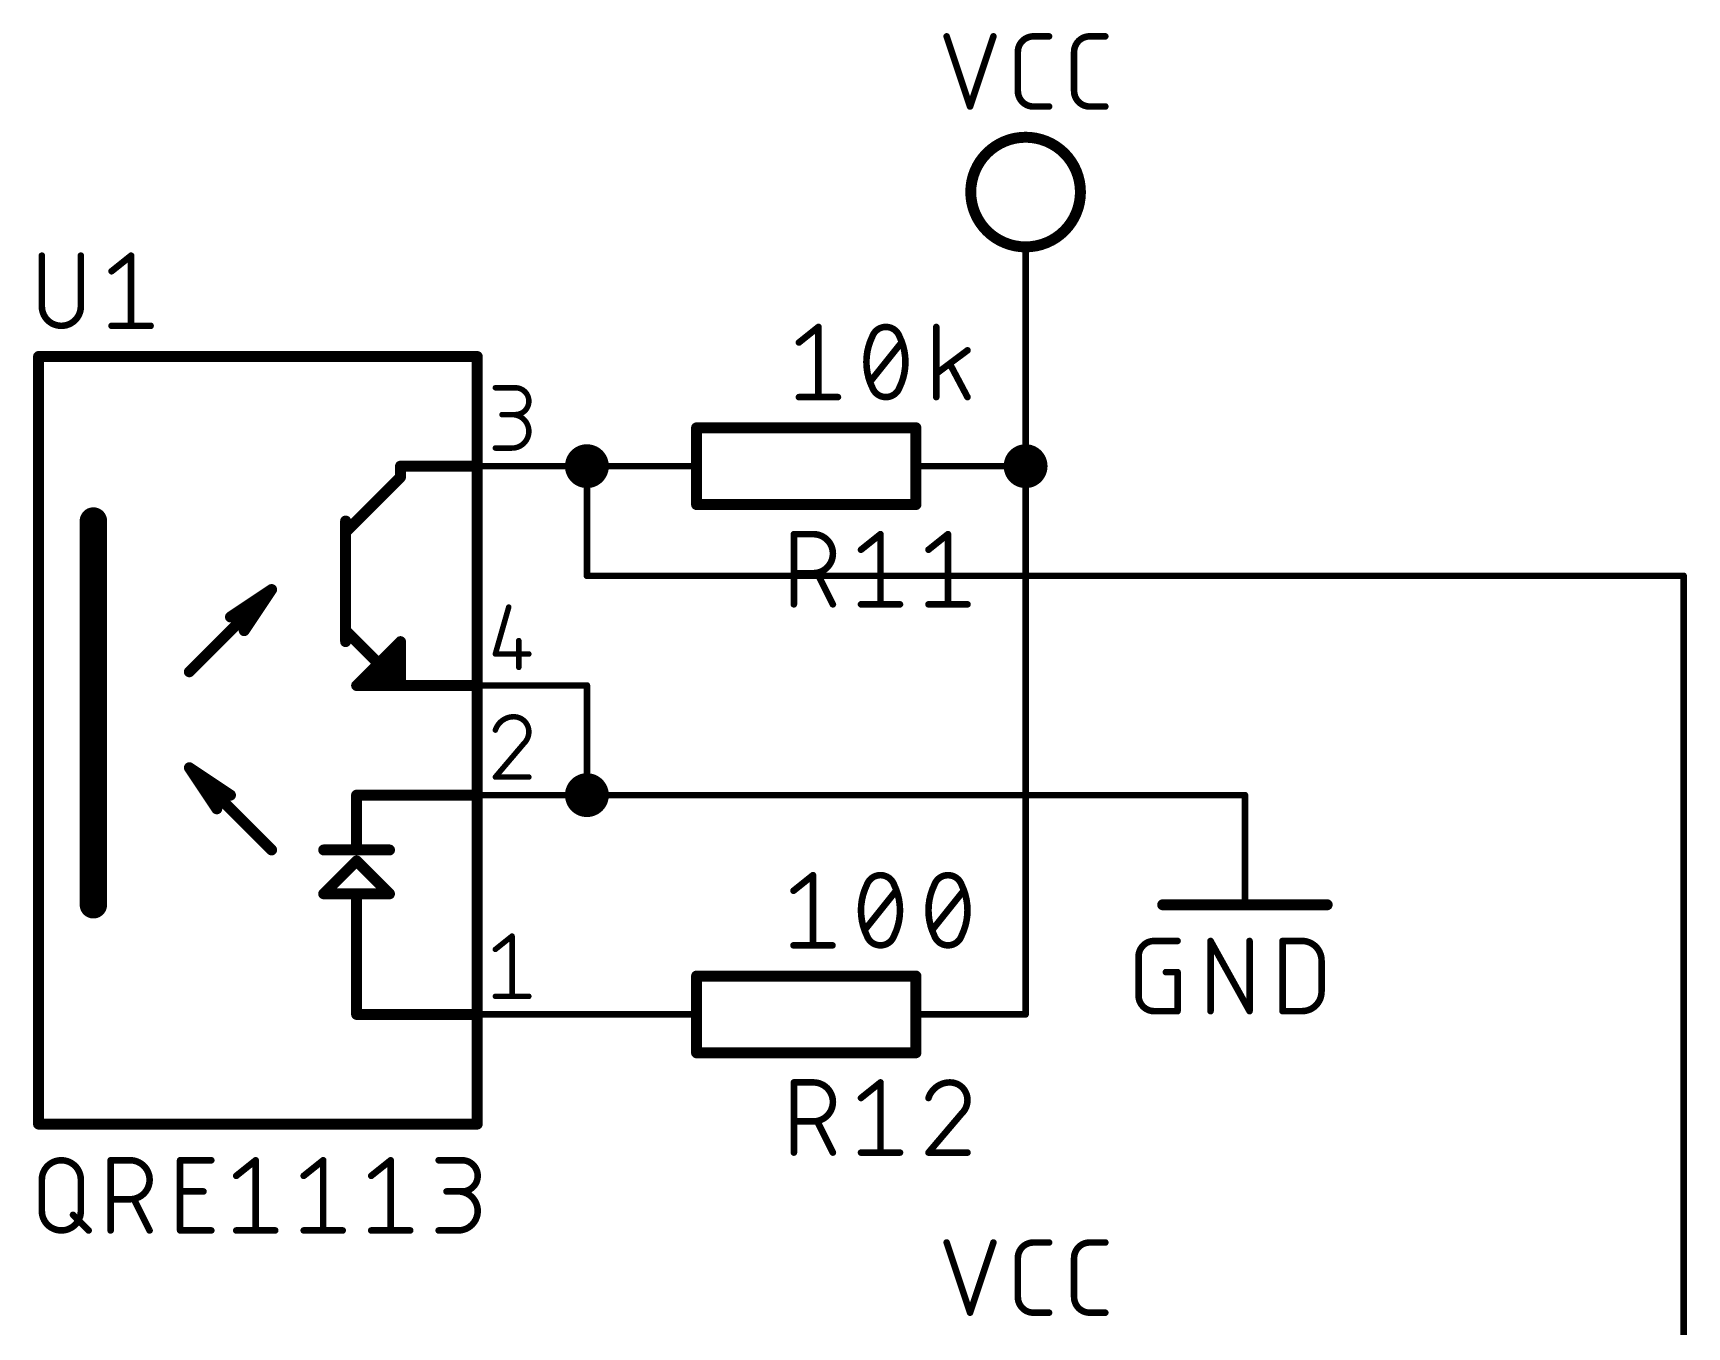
# Model space of a CAD drawing. Extents: x 2.4 to 52.3, y 10.2 to 96.4.
# Drawn here: x 2.41 to 40.72, y 66.42 to 96.39 of the extents above; entities that cross this region are included whole.
import ezdxf

# ---------------------------------------------------------------- set-up
doc = ezdxf.new("R2010")
doc.units = 0
for name, color, linetype in [('91', 122, 'CONTINUOUS'), ('94', 12, 'CONTINUOUS'), ('95', 251, 'CONTINUOUS'), ('96', 251, 'CONTINUOUS')]:
    doc.layers.add(name, color=color, linetype=linetype)

msp = doc.modelspace()

# ---------------------------------------------------------------- linework, layer by layer
at = {"layer": '91', "const_width": 0.1524}
for points in [[(25.4, 86.36), (25.4, 88.9)], [(15.24, 86.36), (15.24, 83.82)], [(25.4, 73.66), (25.4, 86.36)], [(15.24, 83.82), (40.64, 83.82)], [(40.64, 83.82), (40.64, 48.26)], [(15.24, 81.28), (15.24, 78.74)], [(15.24, 78.74), (30.48, 78.74)]]:
    msp.add_lwpolyline(points, dxfattribs=at)
at = {"layer": '91'}
for points, const_width in [([(25.4381, 88.9, 1), (25.3619, 88.9)], 0.0762), ([(15.24, 86.106, 1), (15.24, 86.614, 1), (15.24, 86.106)], 0.508), ([(25.4, 86.106, 1), (25.4, 86.614, 1), (25.4, 86.106)], 0.508), ([(15.2781, 86.36, 1), (15.2019, 86.36)], 0.0762), ([(25.4381, 86.36, 1), (25.3619, 86.36)], 0.0762), ([(25.3619, 86.36, 1), (25.4381, 86.36)], 0.0762), ([(15.24, 83.8581, 1), (15.24, 83.7819)], 0.0762), ([(40.6781, 83.82, 1), (40.6019, 83.82)], 0.0762), ([(40.64, 83.7819, 1), (40.64, 83.8581)], 0.0762), ([(15.2019, 83.82, 1), (15.2781, 83.82)], 0.0762), ([(15.2781, 81.28, 1), (15.2019, 81.28)], 0.0762), ([(15.24, 78.486, 1), (15.24, 78.994, 1), (15.24, 78.486)], 0.508), ([(15.24, 78.7781, 1), (15.24, 78.7019)], 0.0762), ([(15.2019, 78.74, 1), (15.2781, 78.74)], 0.0762), ([(30.48, 78.7019, 1), (30.48, 78.7781)], 0.0762), ([(25.3619, 73.66, 1), (25.4381, 73.66)], 0.0762)]:
    msp.add_lwpolyline(points, format="xyb", dxfattribs=dict(at, const_width=const_width))
at = {"layer": '94'}
for points, const_width in [([(25.4, 91.44, 1), (25.4, 93.98, 1), (25.4, 91.44)], 0.254), ([(25.4381, 91.44, 1), (25.3619, 91.44)], 0.0762), ([(2.54, 88.9635, 1), (2.54, 88.8365)], 0.127), ([(2.6035, 88.9, 1), (2.4765, 88.9)], 0.127), ([(12.7635, 88.9, 1), (12.6365, 88.9)], 0.127), ([(12.7, 88.8365, 1), (12.7, 88.9635)], 0.127), ([(25.3619, 88.9, 1), (25.4381, 88.9)], 0.0762), ([(17.78, 87.3125, 1), (17.78, 87.1855)], 0.127), ([(17.8435, 87.249, 1), (17.7165, 87.249)], 0.127), ([(22.9235, 87.249, 1), (22.7965, 87.249)], 0.127), ([(22.86, 87.1855, 1), (22.86, 87.3125)], 0.127), ([(10.922, 86.4235, 1), (10.922, 86.2965)], 0.127), ([(10.9855, 86.36, 1), (10.8585, 86.36)], 0.127), ([(10.9669, 86.0611, 1), (10.8771, 86.1509)], 0.127), ([(12.7, 86.3981, 1), (12.7, 86.3219)], 0.0762), ([(12.7, 86.2965, 1), (12.7, 86.4235)], 0.127), ([(15.24, 86.3981, 1), (15.24, 86.3219)], 0.0762), ([(15.24, 86.3219, 1), (15.24, 86.3981)], 0.0762), ([(17.78, 86.3219, 1), (17.78, 86.3981)], 0.0762), ([(22.86, 86.3981, 1), (22.86, 86.3219)], 0.0762), ([(25.4, 86.3219, 1), (25.4, 86.3981)], 0.0762), ([(10.8585, 86.106, 1), (10.9855, 86.106)], 0.127), ([(17.78, 85.5345, 1), (17.78, 85.4075)], 0.127), ([(17.7165, 85.471, 1), (17.8435, 85.471)], 0.127), ([(22.7965, 85.471, 1), (22.9235, 85.471)], 0.127), ([(22.86, 85.4075, 1), (22.86, 85.5345)], 0.127), ([(3.9688, 85.09, 1), (3.6513, 85.09)], 0.3175), ([(9.7155, 85.09, 1), (9.5885, 85.09)], 0.127), ([(9.7155, 84.836, 1), (9.5885, 84.836)], 0.127), ([(9.6071, 84.8809, 1), (9.6969, 84.7911)], 0.127), ([(9.5885, 84.836, 1), (9.7155, 84.836)], 0.127), ([(7.9903, 83.4673, 1), (7.8847, 83.5377)], 0.127), ([(7.9824, 83.4576, 1), (7.8926, 83.5474)], 0.127), ([(7.9727, 83.4497, 1), (7.9023, 83.5553)], 0.127), ([(6.9498, 82.9203, 1), (7.0202, 82.8147)], 0.127), ([(7.2497, 82.5852, 1), (7.3553, 82.5148)], 0.127), ([(9.6969, 82.5949, 1), (9.6071, 82.5051)], 0.127), ([(9.7155, 82.55, 1), (9.5885, 82.55)], 0.127), ([(9.5885, 82.55, 1), (9.7155, 82.55)], 0.127), ([(9.5885, 82.296, 1), (9.7155, 82.296)], 0.127), ([(10.9855, 82.296, 1), (10.8585, 82.296)], 0.127), ([(10.9669, 82.2511, 1), (10.8771, 82.3409)], 0.127), ([(10.9855, 82.042, 1), (10.8585, 82.042)], 0.127), ([(10.8585, 82.042, 1), (10.9855, 82.042)], 0.127), ([(10.9669, 81.9971, 1), (10.8771, 82.0869)], 0.127), ([(5.9876, 81.6424, 1), (6.0774, 81.5526)], 0.127), ([(10.16, 81.5975, 1), (10.16, 81.4705)], 0.127), ([(10.1151, 81.5789, 1), (10.2049, 81.4891)], 0.127), ([(10.2049, 81.4891, 1), (10.1151, 81.5789)], 0.127), ([(10.4589, 81.5789, 1), (10.3691, 81.4891)], 0.127), ([(10.3691, 81.5789, 1), (10.4589, 81.4891)], 0.127), ([(10.414, 81.4705, 1), (10.414, 81.5975)], 0.127), ([(10.7129, 81.8329, 1), (10.6231, 81.7431)], 0.127), ([(10.7315, 81.788, 1), (10.6045, 81.788)], 0.127), ([(10.6231, 81.8329, 1), (10.7129, 81.7431)], 0.127), ([(10.7129, 81.7431, 1), (10.6231, 81.8329)], 0.127), ([(10.9855, 81.534, 1), (10.8585, 81.534)], 0.127), ([(10.8585, 81.534, 1), (10.9855, 81.534)], 0.127), ([(10.8771, 81.4891, 1), (10.9669, 81.5789)], 0.127), ([(9.906, 81.3435, 1), (9.906, 81.2165)], 0.127), ([(9.8611, 81.3249, 1), (9.9509, 81.2351)], 0.127), ([(10.668, 81.3435, 1), (10.668, 81.2165)], 0.127), ([(10.6045, 81.28, 1), (10.7315, 81.28)], 0.127), ([(10.6231, 81.2351, 1), (10.7129, 81.3249)], 0.127), ([(10.668, 81.2165, 1), (10.668, 81.3435)], 0.127), ([(10.922, 81.3435, 1), (10.922, 81.2165)], 0.127), ([(10.8585, 81.28, 1), (10.9855, 81.28)], 0.127), ([(10.8771, 81.2351, 1), (10.9669, 81.3249)], 0.127), ([(10.922, 81.2165, 1), (10.922, 81.3435)], 0.127), ([(12.7, 81.3181, 1), (12.7, 81.2419)], 0.0762), ([(12.7, 81.2165, 1), (12.7, 81.3435)], 0.127), ([(15.24, 81.2419, 1), (15.24, 81.3181)], 0.0762), ([(6.0774, 79.4199, 1), (5.9876, 79.3301)], 0.127), ([(6.0853, 79.4102, 1), (5.9797, 79.3398)], 0.127), ([(6.0677, 79.4278, 1), (5.9973, 79.3222)], 0.127), ([(6.9498, 78.6872, 1), (7.0202, 78.7928)], 0.127), ([(9.9695, 78.74, 1), (9.8425, 78.74)], 0.127), ([(9.906, 78.8035, 1), (9.906, 78.6765)], 0.127), ([(12.7, 78.7781, 1), (12.7, 78.7019)], 0.0762), ([(12.7, 78.6765, 1), (12.7, 78.8035)], 0.127), ([(15.24, 78.7019, 1), (15.24, 78.7781)], 0.0762), ([(30.5181, 78.74, 1), (30.4419, 78.74)], 0.0762), ([(6.6147, 78.3873, 1), (6.7203, 78.4577)], 0.127), ([(7.8926, 77.4251, 1), (7.9824, 77.5149)], 0.127), ([(9.144, 77.5335, 1), (9.144, 77.4065)], 0.127), ([(9.8425, 77.47, 1), (9.9695, 77.47)], 0.127), ([(10.668, 77.4065, 1), (10.668, 77.5335)], 0.127), ([(9.9509, 77.2609, 1), (9.8611, 77.1711)], 0.127), ([(9.9509, 77.1711, 1), (9.8611, 77.2609)], 0.127), ([(3.6513, 76.2, 1), (3.9688, 76.2)], 0.3175), ([(9.144, 76.5175, 1), (9.144, 76.3905)], 0.127), ([(9.0991, 76.4989, 1), (9.1889, 76.4091)], 0.127), ([(9.9695, 76.454, 1), (9.8425, 76.454)], 0.127), ([(9.906, 76.5175, 1), (9.906, 76.3905)], 0.127), ([(9.906, 76.3905, 1), (9.906, 76.5175)], 0.127), ([(10.6231, 76.4091, 1), (10.7129, 76.4989)], 0.127), ([(10.668, 76.3905, 1), (10.668, 76.5175)], 0.127), ([(28.575, 76.2635, 1), (28.575, 76.1365)], 0.127), ([(30.4419, 76.2, 1), (30.5181, 76.2)], 0.0762), ([(32.385, 76.1365, 1), (32.385, 76.2635)], 0.127), ([(17.78, 74.6125, 1), (17.78, 74.4855)], 0.127), ([(17.8435, 74.549, 1), (17.7165, 74.549)], 0.127), ([(22.9235, 74.549, 1), (22.7965, 74.549)], 0.127), ([(22.86, 74.4855, 1), (22.86, 74.6125)], 0.127), ([(9.906, 73.7235, 1), (9.906, 73.5965)], 0.127), ([(9.8425, 73.66, 1), (9.9695, 73.66)], 0.127), ([(12.7, 73.6981, 1), (12.7, 73.6219)], 0.0762), ([(12.7, 73.5965, 1), (12.7, 73.7235)], 0.127), ([(15.24, 73.6981, 1), (15.24, 73.6219)], 0.0762), ([(15.24, 73.6219, 1), (15.24, 73.6981)], 0.0762), ([(17.78, 73.6219, 1), (17.78, 73.6981)], 0.0762), ([(22.86, 73.6981, 1), (22.86, 73.6219)], 0.0762), ([(25.4, 73.6219, 1), (25.4, 73.6981)], 0.0762), ([(17.78, 72.8345, 1), (17.78, 72.7075)], 0.127), ([(17.7165, 72.771, 1), (17.8435, 72.771)], 0.127), ([(22.7965, 72.771, 1), (22.9235, 72.771)], 0.127), ([(22.86, 72.7075, 1), (22.86, 72.8345)], 0.127), ([(2.54, 71.1835, 1), (2.54, 71.0565)], 0.127), ([(12.7, 71.0565, 1), (12.7, 71.1835)], 0.127), ([(2.4765, 71.12, 1), (2.6035, 71.12)], 0.127), ([(12.6365, 71.12, 1), (12.7635, 71.12)], 0.127)]:
    msp.add_lwpolyline(points, format="xyb", dxfattribs=dict(at, const_width=const_width))
for points, const_width in [([(25.4, 88.9), (25.4, 91.44)], 0.1524), ([(2.54, 88.9), (12.7, 88.9)], 0.254), ([(2.54, 71.12), (2.54, 88.9)], 0.254), ([(12.7, 88.9), (12.7, 71.12)], 0.254), ([(22.86, 87.249), (17.78, 87.249)], 0.254), ([(17.78, 87.249), (17.78, 85.471)], 0.254), ([(22.86, 87.249), (22.86, 85.471)], 0.254), ([(10.922, 86.106), (9.652, 84.836)], 0.254), ([(12.7, 86.36), (10.922, 86.36)], 0.254), ([(10.922, 86.36), (10.922, 86.106)], 0.254), ([(15.24, 86.36), (12.7, 86.36)], 0.1524), ([(15.24, 86.36), (17.78, 86.36)], 0.1524), ([(25.4, 86.36), (22.86, 86.36)], 0.1524), ([(17.78, 85.471), (22.86, 85.471)], 0.254), ([(3.81, 85.09), (3.81, 76.2)], 0.635), ([(9.652, 84.836), (9.652, 85.09)], 0.254), ([(9.652, 84.836), (9.652, 82.55)], 0.254), ([(6.0325, 81.5975), (7.9375, 83.5025)], 0.254), ([(7.9375, 83.5025), (6.985, 82.8675)], 0.254), ([(7.9375, 83.5025), (7.3025, 82.55)], 0.254), ([(9.652, 82.55), (10.922, 81.28)], 0.254), ([(9.652, 82.55), (9.652, 82.296)], 0.254), ([(10.922, 82.296), (10.16, 81.534)], 0.254), ([(10.922, 82.042), (10.922, 82.296)], 0.254), ([(10.668, 81.788), (10.922, 82.042)], 0.254), ([(10.922, 81.534), (10.922, 82.042)], 0.254), ([(10.16, 81.534), (9.906, 81.28)], 0.254), ([(10.16, 81.534), (10.414, 81.534)], 0.254), ([(10.668, 81.788), (10.414, 81.534)], 0.254), ([(10.414, 81.534), (10.668, 81.28)], 0.254), ([(10.922, 81.534), (10.668, 81.788)], 0.254), ([(10.668, 81.28), (10.668, 81.788)], 0.254), ([(10.922, 81.28), (10.922, 81.534)], 0.254), ([(9.906, 81.28), (10.668, 81.28)], 0.254), ([(10.668, 81.28), (10.922, 81.28)], 0.254), ([(10.922, 81.28), (12.7, 81.28)], 0.254), ([(15.24, 81.28), (12.7, 81.28)], 0.1524), ([(7.9375, 77.47), (6.0325, 79.375)], 0.254), ([(6.0325, 79.375), (6.6675, 78.4225)], 0.254), ([(6.0325, 79.375), (6.985, 78.74)], 0.254), ([(9.906, 77.47), (9.906, 78.74)], 0.254), ([(9.906, 78.74), (12.7, 78.74)], 0.254), ([(15.24, 78.74), (12.7, 78.74)], 0.1524), ([(30.48, 78.74), (30.48, 76.2)], 0.1524), ([(10.668, 77.47), (9.144, 77.47)], 0.254), ([(9.906, 77.216), (9.144, 76.454)], 0.254), ([(10.668, 76.454), (9.906, 77.216)], 0.254), ([(9.906, 76.454), (9.144, 76.454)], 0.254), ([(9.906, 73.66), (9.906, 76.454)], 0.254), ([(9.906, 76.454), (10.668, 76.454)], 0.254), ([(28.575, 76.2), (32.385, 76.2)], 0.254), ([(22.86, 74.549), (17.78, 74.549)], 0.254), ([(17.78, 74.549), (17.78, 72.771)], 0.254), ([(22.86, 74.549), (22.86, 72.771)], 0.254), ([(12.7, 73.66), (9.906, 73.66)], 0.254), ([(15.24, 73.66), (12.7, 73.66)], 0.1524), ([(15.24, 73.66), (17.78, 73.66)], 0.1524), ([(25.4, 73.66), (22.86, 73.66)], 0.1524), ([(17.78, 72.771), (22.86, 72.771)], 0.254), ([(12.7, 71.12), (2.54, 71.12)], 0.254)]:
    msp.add_lwpolyline(points, dxfattribs=dict(at, const_width=const_width))
at = {"layer": '95'}
for points, const_width in [([(2.6162, 91.2368), (2.6162, 90.0628)], 0.1524), ([(3.5193, 90.0628), (3.5193, 91.2368)], 0.1524), ([(4.2314, 90.8756), (4.683, 91.2368)], 0.1524), ([(4.683, 91.2368), (4.683, 89.6112)], 0.1524), ([(4.2314, 89.6112), (5.1345, 89.6112)], 0.1524), ([(13.1191, 88.1761), (13.5848, 88.1761)], 0.127), ([(13.5848, 87.5552), (13.2743, 87.5552)], 0.127), ([(13.1191, 86.7791), (13.5072, 86.7791)], 0.127), ([(20.0336, 83.1596), (20.0336, 84.7852)], 0.1524), ([(20.0336, 84.7852), (20.4852, 84.7852)], 0.1524), ([(21.5876, 84.424), (22.0391, 84.7852)], 0.1524), ([(22.0391, 84.7852), (22.0391, 83.1596)], 0.1524), ([(23.1507, 84.424), (23.6022, 84.7852)], 0.1524), ([(23.6022, 84.7852), (23.6022, 83.1596)], 0.1524), ([(20.4852, 83.8821), (20.0336, 83.8821)], 0.1524), ([(20.9367, 83.1596), (20.5755, 83.8821)], 0.1524), ([(13.4295, 83.0961), (13.1191, 82.0095)], 0.127), ([(21.5876, 83.1596), (22.4907, 83.1596)], 0.1524), ([(23.1507, 83.1596), (24.0538, 83.1596)], 0.1524), ([(13.6624, 82.32), (13.6624, 81.6991)], 0.127), ([(13.1191, 82.0095), (13.8952, 82.0095)], 0.127), ([(13.7788, 79.9352), (13.1191, 79.1591)], 0.127), ([(13.1191, 79.1591), (13.8952, 79.1591)], 0.127), ([(13.1191, 75.1657), (13.5072, 75.4761)], 0.127), ([(13.5072, 75.4761), (13.5072, 74.0791)], 0.127), ([(13.1191, 74.0791), (13.8952, 74.0791)], 0.127), ([(20.0336, 70.4596), (20.0336, 72.0852)], 0.1524), ([(20.0336, 72.0852), (20.4852, 72.0852)], 0.1524), ([(21.5876, 71.724), (22.0391, 72.0852)], 0.1524), ([(22.0391, 72.0852), (22.0391, 70.4596)], 0.1524), ([(20.4852, 71.1821), (20.0336, 71.1821)], 0.1524), ([(20.9367, 70.4596), (20.5755, 71.1821)], 0.1524), ([(23.9183, 71.3627), (23.1507, 70.4596)], 0.1524), ([(21.5876, 70.4596), (22.4907, 70.4596)], 0.1524), ([(23.1507, 70.4596), (24.0538, 70.4596)], 0.1524)]:
    msp.add_lwpolyline(points, dxfattribs=dict(at, const_width=const_width))
for points, const_width in [([(2.6543, 91.2368, 1), (2.5781, 91.2368)], 0.0762), ([(3.5574, 91.2368, 1), (3.4812, 91.2368)], 0.0762), ([(4.7211, 91.2368, 1), (4.6449, 91.2368)], 0.0762), ([(4.7068, 91.207, 1), (4.6592, 91.2666)], 0.0762), ([(4.2076, 90.9053, 1), (4.2552, 90.8458)], 0.0762), ([(2.6162, 90.0628, 1), (3.5193, 90.0628)], 0.1524), ([(2.6543, 90.0628, 1), (2.5781, 90.0628)], 0.0762), ([(2.5781, 90.0628, 1), (2.6543, 90.0628)], 0.0762), ([(3.5574, 90.0628, 1), (3.4812, 90.0628)], 0.0762), ([(3.4812, 90.0628, 1), (3.5574, 90.0628)], 0.0762), ([(4.2314, 89.6493, 1), (4.2314, 89.5731)], 0.0762), ([(4.6449, 89.6112, 1), (4.7211, 89.6112)], 0.0762), ([(5.1345, 89.5731, 1), (5.1345, 89.6493)], 0.0762), ([(13.1191, 88.2079, 1), (13.1191, 88.1444)], 0.0635), ([(13.5848, 87.5552, 1), (13.5848, 88.1761)], 0.127), ([(13.5848, 88.2079, 1), (13.5848, 88.1444)], 0.0635), ([(13.5848, 88.1444, 1), (13.5848, 88.2079)], 0.0635), ([(13.2743, 87.587, 1), (13.2743, 87.5235)], 0.0635), ([(13.5072, 87.587, 1), (13.5072, 87.5235)], 0.0635), ([(13.5072, 86.7791, 1), (13.5072, 87.5552)], 0.127), ([(13.5848, 87.587, 1), (13.5848, 87.5235)], 0.0635), ([(13.5848, 87.5235, 1), (13.5848, 87.587)], 0.0635), ([(13.1191, 86.8109, 1), (13.1191, 86.7473)], 0.0635), ([(13.5072, 86.8109, 1), (13.5072, 86.7473)], 0.0635), ([(13.5072, 86.7473, 1), (13.5072, 86.8109)], 0.0635), ([(20.0717, 84.7852, 1), (19.9955, 84.7852)], 0.0762), ([(20.0336, 84.8233, 1), (20.0336, 84.7471)], 0.0762), ([(20.4852, 83.8821, 1), (20.4852, 84.7852)], 0.1524), ([(20.4852, 84.8233, 1), (20.4852, 84.7471)], 0.0762), ([(20.4852, 84.7471, 1), (20.4852, 84.8233)], 0.0762), ([(22.0772, 84.7852, 1), (22.001, 84.7852)], 0.0762), ([(22.0629, 84.7554, 1), (22.0153, 84.815)], 0.0762), ([(23.6403, 84.7852, 1), (23.5641, 84.7852)], 0.0762), ([(23.626, 84.7554, 1), (23.5784, 84.815)], 0.0762), ([(21.5638, 84.4537, 1), (21.6114, 84.3942)], 0.0762), ([(23.1269, 84.4537, 1), (23.1745, 84.3942)], 0.0762), ([(20.0336, 83.9202, 1), (20.0336, 83.844)], 0.0762), ([(20.4852, 83.9202, 1), (20.4852, 83.844)], 0.0762), ([(20.4852, 83.844, 1), (20.4852, 83.9202)], 0.0762), ([(20.6095, 83.8991, 1), (20.5414, 83.865)], 0.0762), ([(13.4601, 83.0874, 1), (13.399, 83.1048)], 0.0635), ([(19.9955, 83.1596, 1), (20.0717, 83.1596)], 0.0762), ([(20.9026, 83.1426, 1), (20.9708, 83.1766)], 0.0762), ([(21.5876, 83.1977, 1), (21.5876, 83.1215)], 0.0762), ([(22.001, 83.1596, 1), (22.0772, 83.1596)], 0.0762), ([(22.4907, 83.1215, 1), (22.4907, 83.1977)], 0.0762), ([(23.1507, 83.1977, 1), (23.1507, 83.1215)], 0.0762), ([(23.5641, 83.1596, 1), (23.6403, 83.1596)], 0.0762), ([(24.0538, 83.1215, 1), (24.0538, 83.1977)], 0.0762), ([(13.6941, 82.32, 1), (13.6306, 82.32)], 0.0635), ([(13.1191, 82.0413, 1), (13.1191, 81.9778)], 0.0635), ([(13.0886, 82.0183, 1), (13.1496, 82.0008)], 0.0635), ([(13.8952, 81.9778, 1), (13.8952, 82.0413)], 0.0635), ([(13.6306, 81.6991, 1), (13.6941, 81.6991)], 0.0635), ([(13.546, 80.5561, 0.3252), (13.1191, 80.2457)], 0.127), ([(13.546, 80.5879, 1), (13.546, 80.5243)], 0.0635), ([(13.8952, 80.2069, 0.4142), (13.546, 80.5561)], 0.127), ([(13.546, 80.5244, 1), (13.546, 80.5878)], 0.0635), ([(13.0889, 80.2554, 1), (13.1493, 80.2359)], 0.0635), ([(13.7788, 79.9352, 0.2053), (13.8952, 80.2069)], 0.127), ([(13.927, 80.2068, 1), (13.8635, 80.2069)], 0.0635), ([(13.8635, 80.2069, 1), (13.927, 80.2069)], 0.0635), ([(13.7569, 79.9582, 1), (13.8007, 79.9122)], 0.0635), ([(13.803, 79.9146, 1), (13.7546, 79.9558)], 0.0635), ([(13.1191, 79.1909, 1), (13.1191, 79.1274)], 0.0635), ([(13.0949, 79.1797, 1), (13.1433, 79.1385)], 0.0635), ([(13.8952, 79.1274, 1), (13.8952, 79.1909)], 0.0635), ([(13.5389, 75.4761, 1), (13.4754, 75.4761)], 0.0635), ([(13.527, 75.4513, 1), (13.4873, 75.5009)], 0.0635), ([(13.0993, 75.1904, 1), (13.1389, 75.1409)], 0.0635), ([(13.1191, 74.1108, 1), (13.1191, 74.0473)], 0.0635), ([(13.4754, 74.0791, 1), (13.5389, 74.0791)], 0.0635), ([(13.8952, 74.0473, 1), (13.8952, 74.1108)], 0.0635), ([(20.0717, 72.0852, 1), (19.9955, 72.0852)], 0.0762), ([(20.0336, 72.1233, 1), (20.0336, 72.0471)], 0.0762), ([(20.4852, 71.1821, 1), (20.4852, 72.0852)], 0.1524), ([(20.4852, 72.1233, 1), (20.4852, 72.0471)], 0.0762), ([(20.4852, 72.0471, 1), (20.4852, 72.1233)], 0.0762), ([(22.0772, 72.0852, 1), (22.001, 72.0852)], 0.0762), ([(22.0629, 72.0554, 1), (22.0153, 72.115)], 0.0762), ([(23.6474, 72.0852, 0.3252), (23.1507, 71.724)], 0.1524), ([(24.0538, 71.6788, 0.4142), (23.6474, 72.0852)], 0.1524), ([(23.6474, 72.1233, 1), (23.6474, 72.0471)], 0.0762), ([(23.6474, 72.0471, 1), (23.6474, 72.1233)], 0.0762), ([(21.5638, 71.7537, 1), (21.6114, 71.6942)], 0.0762), ([(23.1144, 71.7357, 1), (23.1869, 71.7122)], 0.0762), ([(23.9183, 71.3627, 0.2053), (24.0538, 71.6788)], 0.1524), ([(24.0919, 71.6788, 1), (24.0157, 71.6788)], 0.0762), ([(24.0157, 71.6788, 1), (24.0919, 71.6788)], 0.0762), ([(20.0336, 71.2202, 1), (20.0336, 71.144)], 0.0762), ([(20.4852, 71.2202, 1), (20.4852, 71.144)], 0.0762), ([(20.4852, 71.144, 1), (20.4852, 71.2202)], 0.0762), ([(20.6095, 71.1991, 1), (20.5414, 71.165)], 0.0762), ([(23.8921, 71.3903, 1), (23.9446, 71.3351)], 0.0762), ([(23.9474, 71.338, 1), (23.8893, 71.3874)], 0.0762), ([(19.9955, 70.4596, 1), (20.0717, 70.4596)], 0.0762), ([(20.9026, 70.4426, 1), (20.9708, 70.4766)], 0.0762), ([(21.5876, 70.4977, 1), (21.5876, 70.4215)], 0.0762), ([(22.001, 70.4596, 1), (22.0772, 70.4596)], 0.0762), ([(22.4907, 70.4215, 1), (22.4907, 70.4977)], 0.0762), ([(23.1507, 70.4977, 1), (23.1507, 70.4215)], 0.0762), ([(23.1217, 70.4843, 1), (23.1797, 70.4349)], 0.0762), ([(24.0538, 70.4215, 1), (24.0538, 70.4977)], 0.0762)]:
    msp.add_lwpolyline(points, format="xyb", dxfattribs=dict(at, const_width=const_width))
at = {"layer": '96', "const_width": 0.1524}
for points in [[(23.5712, 96.3168), (24.1131, 94.6912)], [(24.1131, 94.6912), (24.6549, 96.3168)], [(25.5819, 96.3168), (25.9432, 96.3168)], [(26.8845, 96.3168), (27.2458, 96.3168)], [(25.2207, 95.0524), (25.2207, 95.9556)], [(26.5233, 95.0524), (26.5233, 95.9556)], [(25.9432, 94.6912), (25.5819, 94.6912)], [(27.2458, 94.6912), (26.8845, 94.6912)], [(20.15, 89.2246), (20.6015, 89.5858)], [(20.6015, 89.5858), (20.6015, 87.9602)], [(23.3313, 87.9602), (23.3313, 89.5858)], [(21.8034, 88.3214), (22.5259, 89.2246)], [(24.0538, 89.0439), (23.3313, 88.5021)], [(24.0538, 87.9602), (23.6474, 88.7278)], [(20.15, 87.9602), (21.0531, 87.9602)], [(20.0244, 76.5246), (20.476, 76.8858)], [(20.476, 76.8858), (20.476, 75.2602)], [(21.6779, 75.6214), (22.4004, 76.5246)], [(23.241, 75.6214), (23.9635, 76.5246)], [(20.0244, 75.2602), (20.9276, 75.2602)], [(28.0162, 74.0974), (28.0162, 75.0006)], [(28.3774, 75.3618), (28.9193, 75.3618)], [(29.6835, 73.7362), (29.6835, 75.3618)], [(29.6835, 75.3618), (30.5866, 73.7362)], [(30.5866, 73.7362), (30.5866, 75.3618)], [(31.3509, 73.7362), (31.3509, 75.3618)], [(31.3509, 75.3618), (31.8024, 75.3618)], [(28.6484, 74.6393), (28.9193, 74.6393)], [(28.9193, 74.6393), (28.9193, 73.7362)], [(32.254, 74.9102), (32.254, 74.1878)], [(28.9193, 73.7362), (28.3774, 73.7362)], [(31.8024, 73.7362), (31.3509, 73.7362)], [(4.2091, 68.6562), (4.2091, 70.2818)], [(4.2091, 70.2818), (4.6606, 70.2818)], [(5.8181, 68.6562), (5.8181, 70.2818)], [(5.8181, 70.2818), (6.5406, 70.2818)], [(7.1177, 69.9206), (7.5693, 70.2818)], [(7.5693, 70.2818), (7.5693, 68.6562)], [(8.6809, 69.9206), (9.1324, 70.2818)], [(9.1324, 70.2818), (9.1324, 68.6562)], [(10.244, 69.9206), (10.6955, 70.2818)], [(10.6955, 70.2818), (10.6955, 68.6562)], [(11.8071, 70.2818), (12.349, 70.2818)], [(2.6162, 69.1078), (2.6162, 69.8302)], [(3.5193, 69.8302), (3.5193, 69.1078)], [(4.6606, 69.3787), (4.2091, 69.3787)], [(5.1122, 68.6562), (4.7509, 69.3787)], [(5.8181, 69.5593), (6.36, 69.5593)], [(12.349, 69.5593), (11.9877, 69.5593)], [(3.3387, 69.0174), (3.6999, 68.6562)], [(6.5406, 68.6562), (5.8181, 68.6562)], [(7.1177, 68.6562), (8.0208, 68.6562)], [(8.6809, 68.6562), (9.584, 68.6562)], [(10.244, 68.6562), (11.1471, 68.6562)], [(11.8071, 68.6562), (12.2587, 68.6562)], [(23.5712, 68.3768), (24.1131, 66.7512)], [(24.1131, 66.7512), (24.6549, 68.3768)], [(25.5819, 68.3768), (25.9432, 68.3768)], [(26.8845, 68.3768), (27.2458, 68.3768)], [(25.2207, 67.1124), (25.2207, 68.0156)], [(26.5233, 67.1124), (26.5233, 68.0156)], [(25.9432, 66.7512), (25.5819, 66.7512)], [(27.2458, 66.7512), (26.8845, 66.7512)]]:
    msp.add_lwpolyline(points, dxfattribs=at)
at = {"layer": '96'}
for points, const_width in [([(23.6073, 96.3288, 1), (23.5351, 96.3048)], 0.0762), ([(24.6911, 96.3048, 1), (24.6188, 96.3288)], 0.0762), ([(25.5819, 96.3168, 0.4142), (25.2207, 95.9556)], 0.1524), ([(25.5819, 96.3549, 1), (25.5819, 96.2787)], 0.0762), ([(25.5819, 96.2787, 1), (25.5819, 96.3549)], 0.0762), ([(25.9432, 96.2787, 1), (25.9432, 96.3549)], 0.0762), ([(26.8845, 96.3168, 0.4142), (26.5233, 95.9556)], 0.1524), ([(26.8845, 96.3549, 1), (26.8845, 96.2787)], 0.0762), ([(26.8845, 96.2787, 1), (26.8845, 96.3549)], 0.0762), ([(27.2458, 96.2787, 1), (27.2458, 96.3549)], 0.0762), ([(25.2588, 95.9556, 1), (25.1826, 95.9556)], 0.0762), ([(25.1826, 95.9556, 1), (25.2588, 95.9556)], 0.0762), ([(26.5614, 95.9556, 1), (26.4852, 95.9556)], 0.0762), ([(26.4852, 95.9556, 1), (26.5614, 95.9556)], 0.0762), ([(25.2207, 95.0524, 0.4142), (25.5819, 94.6912)], 0.1524), ([(25.2588, 95.0524, 1), (25.1826, 95.0524)], 0.0762), ([(25.1826, 95.0524, 1), (25.2588, 95.0524)], 0.0762), ([(26.5233, 95.0524, 0.4142), (26.8845, 94.6912)], 0.1524), ([(26.5614, 95.0524, 1), (26.4852, 95.0524)], 0.0762), ([(26.4852, 95.0524, 1), (26.5614, 95.0524)], 0.0762), ([(24.0769, 94.7032, 1), (24.1492, 94.6792)], 0.0762), ([(24.0769, 94.6792, 1), (24.1492, 94.7032)], 0.0762), ([(25.5819, 94.7293, 1), (25.5819, 94.6531)], 0.0762), ([(25.5819, 94.6531, 1), (25.5819, 94.7293)], 0.0762), ([(25.9432, 94.6531, 1), (25.9432, 94.7293)], 0.0762), ([(26.8845, 94.7293, 1), (26.8845, 94.6531)], 0.0762), ([(26.8845, 94.6531, 1), (26.8845, 94.7293)], 0.0762), ([(27.2458, 94.6531, 1), (27.2458, 94.7293)], 0.0762), ([(20.6396, 89.5858, 1), (20.5634, 89.5858)], 0.0762), ([(20.6253, 89.556, 1), (20.5777, 89.6156)], 0.0762), ([(22.1647, 89.5858, 0.3205), (21.8486, 89.36)], 0.1524), ([(22.4808, 89.36, 0.3205), (22.1647, 89.5858)], 0.1524), ([(22.1647, 89.6239, 1), (22.1647, 89.5477)], 0.0762), ([(22.1647, 89.5477, 1), (22.1647, 89.6239)], 0.0762), ([(23.3694, 89.5858, 1), (23.2932, 89.5858)], 0.0762), ([(20.1262, 89.2543, 1), (20.1738, 89.1948)], 0.0762), ([(21.8486, 89.36, 0.1139), (21.7131, 88.773)], 0.1524), ([(21.8125, 89.3724, 1), (21.8846, 89.3477)], 0.0762), ([(21.8828, 89.3433, 1), (21.8143, 89.3767)], 0.0762), ([(22.515, 89.3767, 1), (22.4465, 89.3433)], 0.0762), ([(22.6162, 88.773, 0.1139), (22.4808, 89.36)], 0.1524), ([(22.4447, 89.3477, 1), (22.5168, 89.3724)], 0.0762), ([(22.5557, 89.2008, 1), (22.4962, 89.2484)], 0.0762), ([(24.0767, 89.0135, 1), (24.0309, 89.0744)], 0.0762), ([(21.7131, 88.773, 0.1139), (21.8486, 88.186)], 0.1524), ([(21.7512, 88.773, 1), (21.675, 88.773)], 0.0762), ([(21.675, 88.773, 1), (21.7512, 88.773)], 0.0762), ([(22.4808, 88.186, 0.1139), (22.6162, 88.773)], 0.1524), ([(22.6543, 88.773, 1), (22.5781, 88.773)], 0.0762), ([(22.5781, 88.773, 1), (22.6543, 88.773)], 0.0762), ([(23.3085, 88.5325, 1), (23.3542, 88.4716)], 0.0762), ([(23.6811, 88.7457, 1), (23.6137, 88.71)], 0.0762), ([(21.7737, 88.3452, 1), (21.8332, 88.2976)], 0.0762), ([(21.8846, 88.1983, 1), (21.8125, 88.1736)], 0.0762), ([(21.8486, 88.186, 0.3205), (22.1647, 87.9602)], 0.1524), ([(21.8143, 88.1693, 1), (21.8828, 88.2027)], 0.0762), ([(22.1647, 87.9602, 0.3205), (22.4808, 88.186)], 0.1524), ([(22.4465, 88.2027, 1), (22.515, 88.1693)], 0.0762), ([(22.5168, 88.1736, 1), (22.4447, 88.1983)], 0.0762), ([(20.15, 87.9983, 1), (20.15, 87.9221)], 0.0762), ([(20.5634, 87.9602, 1), (20.6396, 87.9602)], 0.0762), ([(21.0531, 87.9221, 1), (21.0531, 87.9983)], 0.0762), ([(22.1647, 87.9983, 1), (22.1647, 87.9221)], 0.0762), ([(22.1647, 87.9221, 1), (22.1647, 87.9983)], 0.0762), ([(23.2932, 87.9602, 1), (23.3694, 87.9602)], 0.0762), ([(24.0201, 87.9424, 1), (24.0875, 87.978)], 0.0762), ([(20.5141, 76.8858, 1), (20.4379, 76.8858)], 0.0762), ([(20.4998, 76.856, 1), (20.4522, 76.9156)], 0.0762), ([(21.723, 76.66, 0.1139), (21.5876, 76.073)], 0.1524), ([(22.0391, 76.8858, 0.3205), (21.723, 76.66)], 0.1524), ([(21.687, 76.6724, 1), (21.7591, 76.6477)], 0.0762), ([(21.7573, 76.6433, 1), (21.6888, 76.6767)], 0.0762), ([(22.3552, 76.66, 0.3205), (22.0391, 76.8858)], 0.1524), ([(22.0391, 76.9239, 1), (22.0391, 76.8477)], 0.0762), ([(22.0391, 76.8477, 1), (22.0391, 76.9239)], 0.0762), ([(22.4907, 76.073, 0.1139), (22.3552, 76.66)], 0.1524), ([(22.3895, 76.6767, 1), (22.321, 76.6433)], 0.0762), ([(22.3192, 76.6477, 1), (22.3913, 76.6724)], 0.0762), ([(23.2862, 76.66, 0.1139), (23.1507, 76.073)], 0.1524), ([(23.2501, 76.6724, 1), (23.3222, 76.6477)], 0.0762), ([(23.6022, 76.8858, 0.3205), (23.2862, 76.66)], 0.1524), ([(23.3204, 76.6433, 1), (23.2519, 76.6767)], 0.0762), ([(23.9183, 76.66, 0.3205), (23.6022, 76.8858)], 0.1524), ([(23.6022, 76.9239, 1), (23.6022, 76.8477)], 0.0762), ([(23.6022, 76.8477, 1), (23.6022, 76.9239)], 0.0762), ([(24.0538, 76.073, 0.1139), (23.9183, 76.66)], 0.1524), ([(23.9526, 76.6767, 1), (23.8841, 76.6433)], 0.0762), ([(23.8823, 76.6477, 1), (23.9544, 76.6724)], 0.0762), ([(20.0006, 76.5543, 1), (20.0482, 76.4948)], 0.0762), ([(22.4301, 76.5008, 1), (22.3706, 76.5484)], 0.0762), ([(23.9932, 76.5008, 1), (23.9337, 76.5484)], 0.0762), ([(21.5876, 76.073, 0.1139), (21.723, 75.486)], 0.1524), ([(21.6257, 76.073, 1), (21.5495, 76.073)], 0.0762), ([(21.5495, 76.073, 1), (21.6257, 76.073)], 0.0762), ([(22.3552, 75.486, 0.1139), (22.4907, 76.073)], 0.1524), ([(22.5288, 76.073, 1), (22.4526, 76.073)], 0.0762), ([(22.4526, 76.073, 1), (22.5288, 76.073)], 0.0762), ([(23.1507, 76.073, 0.1139), (23.2862, 75.486)], 0.1524), ([(23.1888, 76.073, 1), (23.1126, 76.073)], 0.0762), ([(23.1126, 76.073, 1), (23.1888, 76.073)], 0.0762), ([(23.9183, 75.486, 0.1139), (24.0538, 76.073)], 0.1524), ([(24.0919, 76.073, 1), (24.0157, 76.073)], 0.0762), ([(24.0157, 76.073, 1), (24.0919, 76.073)], 0.0762), ([(21.6481, 75.6452, 1), (21.7076, 75.5976)], 0.0762), ([(21.723, 75.486, 0.3205), (22.0391, 75.2602)], 0.1524), ([(21.7591, 75.4983, 1), (21.687, 75.4736)], 0.0762), ([(21.6888, 75.4693, 1), (21.7573, 75.5027)], 0.0762), ([(22.0391, 75.2602, 0.3205), (22.3552, 75.486)], 0.1524), ([(22.321, 75.5027, 1), (22.3895, 75.4693)], 0.0762), ([(22.3913, 75.4736, 1), (22.3192, 75.4983)], 0.0762), ([(23.2112, 75.6452, 1), (23.2708, 75.5976)], 0.0762), ([(23.3222, 75.4983, 1), (23.2501, 75.4736)], 0.0762), ([(23.2862, 75.486, 0.3205), (23.6022, 75.2602)], 0.1524), ([(23.2519, 75.4693, 1), (23.3204, 75.5027)], 0.0762), ([(23.6022, 75.2602, 0.3205), (23.9183, 75.486)], 0.1524), ([(23.8841, 75.5027, 1), (23.9526, 75.4693)], 0.0762), ([(23.9544, 75.4736, 1), (23.8823, 75.4983)], 0.0762), ([(20.0244, 75.2983, 1), (20.0244, 75.2221)], 0.0762), ([(20.4379, 75.2602, 1), (20.5141, 75.2602)], 0.0762), ([(20.9276, 75.2221, 1), (20.9276, 75.2983)], 0.0762), ([(22.0391, 75.2983, 1), (22.0391, 75.2221)], 0.0762), ([(22.0391, 75.2221, 1), (22.0391, 75.2983)], 0.0762), ([(23.6022, 75.2983, 1), (23.6022, 75.2221)], 0.0762), ([(23.6022, 75.2221, 1), (23.6022, 75.2983)], 0.0762), ([(28.3774, 75.3618, 0.4142), (28.0162, 75.0006)], 0.1524), ([(28.0543, 75.0006, 1), (27.9781, 75.0006)], 0.0762), ([(28.3774, 75.3999, 1), (28.3774, 75.3237)], 0.0762), ([(28.3774, 75.3237, 1), (28.3774, 75.3999)], 0.0762), ([(28.9193, 75.3237, 1), (28.9193, 75.3999)], 0.0762), ([(29.7216, 75.3618, 1), (29.6454, 75.3618)], 0.0762), ([(29.7168, 75.3803, 1), (29.6502, 75.3433)], 0.0762), ([(30.6247, 75.3618, 1), (30.5485, 75.3618)], 0.0762), ([(31.389, 75.3618, 1), (31.3128, 75.3618)], 0.0762), ([(31.3509, 75.3999, 1), (31.3509, 75.3237)], 0.0762), ([(32.254, 74.9102, 0.4142), (31.8024, 75.3618)], 0.1524), ([(31.8024, 75.3999, 1), (31.8024, 75.3237)], 0.0762), ([(31.8024, 75.3237, 1), (31.8024, 75.3999)], 0.0762), ([(27.9781, 75.0006, 1), (28.0543, 75.0006)], 0.0762), ([(28.6484, 74.6774, 1), (28.6484, 74.6012)], 0.0762), ([(28.9574, 74.6393, 1), (28.8812, 74.6393)], 0.0762), ([(28.9193, 74.6012, 1), (28.9193, 74.6774)], 0.0762), ([(32.2921, 74.9102, 1), (32.2159, 74.9102)], 0.0762), ([(32.2159, 74.9102, 1), (32.2921, 74.9102)], 0.0762), ([(28.0162, 74.0974, 0.4142), (28.3774, 73.7362)], 0.1524), ([(28.0543, 74.0974, 1), (27.9781, 74.0974)], 0.0762), ([(27.9781, 74.0974, 1), (28.0543, 74.0974)], 0.0762), ([(31.8024, 73.7362, 0.4142), (32.254, 74.1878)], 0.1524), ([(32.2921, 74.1878, 1), (32.2159, 74.1878)], 0.0762), ([(32.2159, 74.1878, 1), (32.2921, 74.1878)], 0.0762), ([(28.3774, 73.7743, 1), (28.3774, 73.6981)], 0.0762), ([(28.3774, 73.6981, 1), (28.3774, 73.7743)], 0.0762), ([(28.8812, 73.7362, 1), (28.9574, 73.7362)], 0.0762), ([(28.9193, 73.6981, 1), (28.9193, 73.7743)], 0.0762), ([(29.6454, 73.7362, 1), (29.7216, 73.7362)], 0.0762), ([(30.5485, 73.7362, 1), (30.6247, 73.7362)], 0.0762), ([(30.5533, 73.7177, 1), (30.6199, 73.7547)], 0.0762), ([(31.3509, 73.7743, 1), (31.3509, 73.6981)], 0.0762), ([(31.3128, 73.7362, 1), (31.389, 73.7362)], 0.0762), ([(31.8024, 73.7743, 1), (31.8024, 73.6981)], 0.0762), ([(31.8024, 73.6981, 1), (31.8024, 73.7743)], 0.0762), ([(3.5193, 69.8302, 1), (2.6162, 69.8302)], 0.1524), ([(4.2472, 70.2818, 1), (4.171, 70.2818)], 0.0762), ([(4.2091, 70.3199, 1), (4.2091, 70.2437)], 0.0762), ([(4.6606, 69.3787, 1), (4.6606, 70.2818)], 0.1524), ([(4.6606, 70.3199, 1), (4.6606, 70.2437)], 0.0762), ([(4.6606, 70.2437, 1), (4.6606, 70.3199)], 0.0762), ([(5.8562, 70.2818, 1), (5.78, 70.2818)], 0.0762), ([(5.8181, 70.3199, 1), (5.8181, 70.2437)], 0.0762), ([(6.5406, 70.2437, 1), (6.5406, 70.3199)], 0.0762), ([(7.6074, 70.2818, 1), (7.5312, 70.2818)], 0.0762), ([(7.5931, 70.252, 1), (7.5455, 70.3116)], 0.0762), ([(9.1705, 70.2818, 1), (9.0943, 70.2818)], 0.0762), ([(9.1562, 70.252, 1), (9.1086, 70.3116)], 0.0762), ([(10.7336, 70.2818, 1), (10.6574, 70.2818)], 0.0762), ([(10.7193, 70.252, 1), (10.6717, 70.3116)], 0.0762), ([(11.8071, 70.3199, 1), (11.8071, 70.2437)], 0.0762), ([(12.349, 69.5593, 1), (12.349, 70.2818)], 0.1524), ([(12.349, 70.3199, 1), (12.349, 70.2437)], 0.0762), ([(12.349, 70.2437, 1), (12.349, 70.3199)], 0.0762), ([(2.6543, 69.8302, 1), (2.5781, 69.8302)], 0.0762), ([(2.5781, 69.8302, 1), (2.6543, 69.8302)], 0.0762), ([(3.5574, 69.8302, 1), (3.4812, 69.8302)], 0.0762), ([(3.4812, 69.8302, 1), (3.5574, 69.8302)], 0.0762), ([(7.0939, 69.9503, 1), (7.1415, 69.8908)], 0.0762), ([(8.6571, 69.9503, 1), (8.7047, 69.8908)], 0.0762), ([(10.2202, 69.9503, 1), (10.2678, 69.8908)], 0.0762), ([(4.2091, 69.4168, 1), (4.2091, 69.3406)], 0.0762), ([(4.6606, 69.4168, 1), (4.6606, 69.3406)], 0.0762), ([(4.6606, 69.3406, 1), (4.6606, 69.4168)], 0.0762), ([(4.785, 69.3957, 1), (4.7169, 69.3616)], 0.0762), ([(5.8181, 69.5974, 1), (5.8181, 69.5212)], 0.0762), ([(6.36, 69.5212, 1), (6.36, 69.5974)], 0.0762), ([(11.9877, 69.5974, 1), (11.9877, 69.5212)], 0.0762), ([(12.2587, 68.6562, 1), (12.2587, 69.5593)], 0.1524), ([(12.2587, 69.5974, 1), (12.2587, 69.5212)], 0.0762), ([(12.349, 69.5974, 1), (12.349, 69.5212)], 0.0762), ([(12.349, 69.5212, 1), (12.349, 69.5974)], 0.0762), ([(2.6162, 69.1078, 1), (3.5193, 69.1078)], 0.1524), ([(2.6543, 69.1078, 1), (2.5781, 69.1078)], 0.0762), ([(2.5781, 69.1078, 1), (2.6543, 69.1078)], 0.0762), ([(3.3656, 69.0444, 1), (3.3117, 68.9905)], 0.0762), ([(3.5574, 69.1078, 1), (3.4812, 69.1078)], 0.0762), ([(3.4812, 69.1078, 1), (3.5574, 69.1078)], 0.0762), ([(3.673, 68.6293, 1), (3.7269, 68.6831)], 0.0762), ([(4.171, 68.6562, 1), (4.2472, 68.6562)], 0.0762), ([(5.0781, 68.6392, 1), (5.1462, 68.6732)], 0.0762), ([(5.8181, 68.6943, 1), (5.8181, 68.6181)], 0.0762), ([(5.78, 68.6562, 1), (5.8562, 68.6562)], 0.0762), ([(6.5406, 68.6181, 1), (6.5406, 68.6943)], 0.0762), ([(7.1177, 68.6943, 1), (7.1177, 68.6181)], 0.0762), ([(7.5312, 68.6562, 1), (7.6074, 68.6562)], 0.0762), ([(8.0208, 68.6181, 1), (8.0208, 68.6943)], 0.0762), ([(8.6809, 68.6943, 1), (8.6809, 68.6181)], 0.0762), ([(9.0943, 68.6562, 1), (9.1705, 68.6562)], 0.0762), ([(9.584, 68.6181, 1), (9.584, 68.6943)], 0.0762), ([(10.244, 68.6943, 1), (10.244, 68.6181)], 0.0762), ([(10.6574, 68.6562, 1), (10.7336, 68.6562)], 0.0762), ([(11.1471, 68.6181, 1), (11.1471, 68.6943)], 0.0762), ([(11.8071, 68.6943, 1), (11.8071, 68.6181)], 0.0762), ([(12.2587, 68.6943, 1), (12.2587, 68.6181)], 0.0762), ([(12.2587, 68.6181, 1), (12.2587, 68.6943)], 0.0762), ([(23.6073, 68.3888, 1), (23.5351, 68.3648)], 0.0762), ([(24.6911, 68.3648, 1), (24.6188, 68.3888)], 0.0762), ([(25.5819, 68.3768, 0.4142), (25.2207, 68.0156)], 0.1524), ([(25.5819, 68.4149, 1), (25.5819, 68.3387)], 0.0762), ([(25.5819, 68.3387, 1), (25.5819, 68.4149)], 0.0762), ([(25.9432, 68.3387, 1), (25.9432, 68.4149)], 0.0762), ([(26.8845, 68.3768, 0.4142), (26.5233, 68.0156)], 0.1524), ([(26.8845, 68.4149, 1), (26.8845, 68.3387)], 0.0762), ([(26.8845, 68.3387, 1), (26.8845, 68.4149)], 0.0762), ([(27.2458, 68.3387, 1), (27.2458, 68.4149)], 0.0762), ([(25.2588, 68.0156, 1), (25.1826, 68.0156)], 0.0762), ([(25.1826, 68.0156, 1), (25.2588, 68.0156)], 0.0762), ([(26.5614, 68.0156, 1), (26.4852, 68.0156)], 0.0762), ([(26.4852, 68.0156, 1), (26.5614, 68.0156)], 0.0762), ([(25.2207, 67.1124, 0.4142), (25.5819, 66.7512)], 0.1524), ([(25.2588, 67.1124, 1), (25.1826, 67.1124)], 0.0762), ([(25.1826, 67.1124, 1), (25.2588, 67.1124)], 0.0762), ([(26.5233, 67.1124, 0.4142), (26.8845, 66.7512)], 0.1524), ([(26.5614, 67.1124, 1), (26.4852, 67.1124)], 0.0762), ([(26.4852, 67.1124, 1), (26.5614, 67.1124)], 0.0762), ([(24.0769, 66.7632, 1), (24.1492, 66.7392)], 0.0762), ([(24.0769, 66.7392, 1), (24.1492, 66.7632)], 0.0762), ([(25.5819, 66.7893, 1), (25.5819, 66.7131)], 0.0762), ([(25.5819, 66.7131, 1), (25.5819, 66.7893)], 0.0762), ([(25.9432, 66.7131, 1), (25.9432, 66.7893)], 0.0762), ([(26.8845, 66.7893, 1), (26.8845, 66.7131)], 0.0762), ([(26.8845, 66.7131, 1), (26.8845, 66.7893)], 0.0762), ([(27.2458, 66.7131, 1), (27.2458, 66.7893)], 0.0762)]:
    msp.add_lwpolyline(points, format="xyb", dxfattribs=dict(at, const_width=const_width))

doc.saveas('drawing.dxf')
